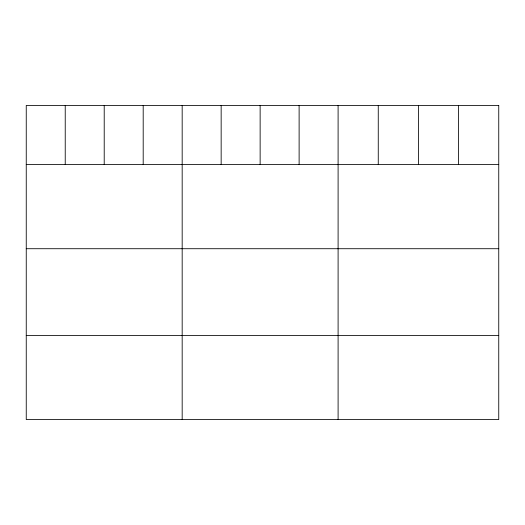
<?xml version="1.0" encoding="UTF-8"?>
<svg xmlns="http://www.w3.org/2000/svg" width="525" height="525" viewBox="0 0 525 525"><rect width="100%" height="100%" fill="white"/><g stroke="black" fill="none" stroke-linecap="round" stroke-linejoin="round"><path stroke-width="0.79" d="M26.25 164.574L498.75 164.574M26.25 248.719L498.75 248.719M26.25 335.409L498.75 335.409M458.587 105.446L458.587 164.574M418.425 105.446L418.425 164.574M378.262 105.446L378.262 164.574M338.1 105.446L338.1 419.554M299.119 105.446L299.119 164.574M260.137 105.446L260.137 164.574M221.156 105.446L221.156 164.574M182.175 105.446L182.175 419.554M143.194 105.446L143.194 164.574M104.213 105.446L104.213 164.574M65.231 105.446L65.231 164.574M498.75 105.446L26.25 105.446L26.25 419.554L498.75 419.554L498.75 105.446"/></g></svg>
